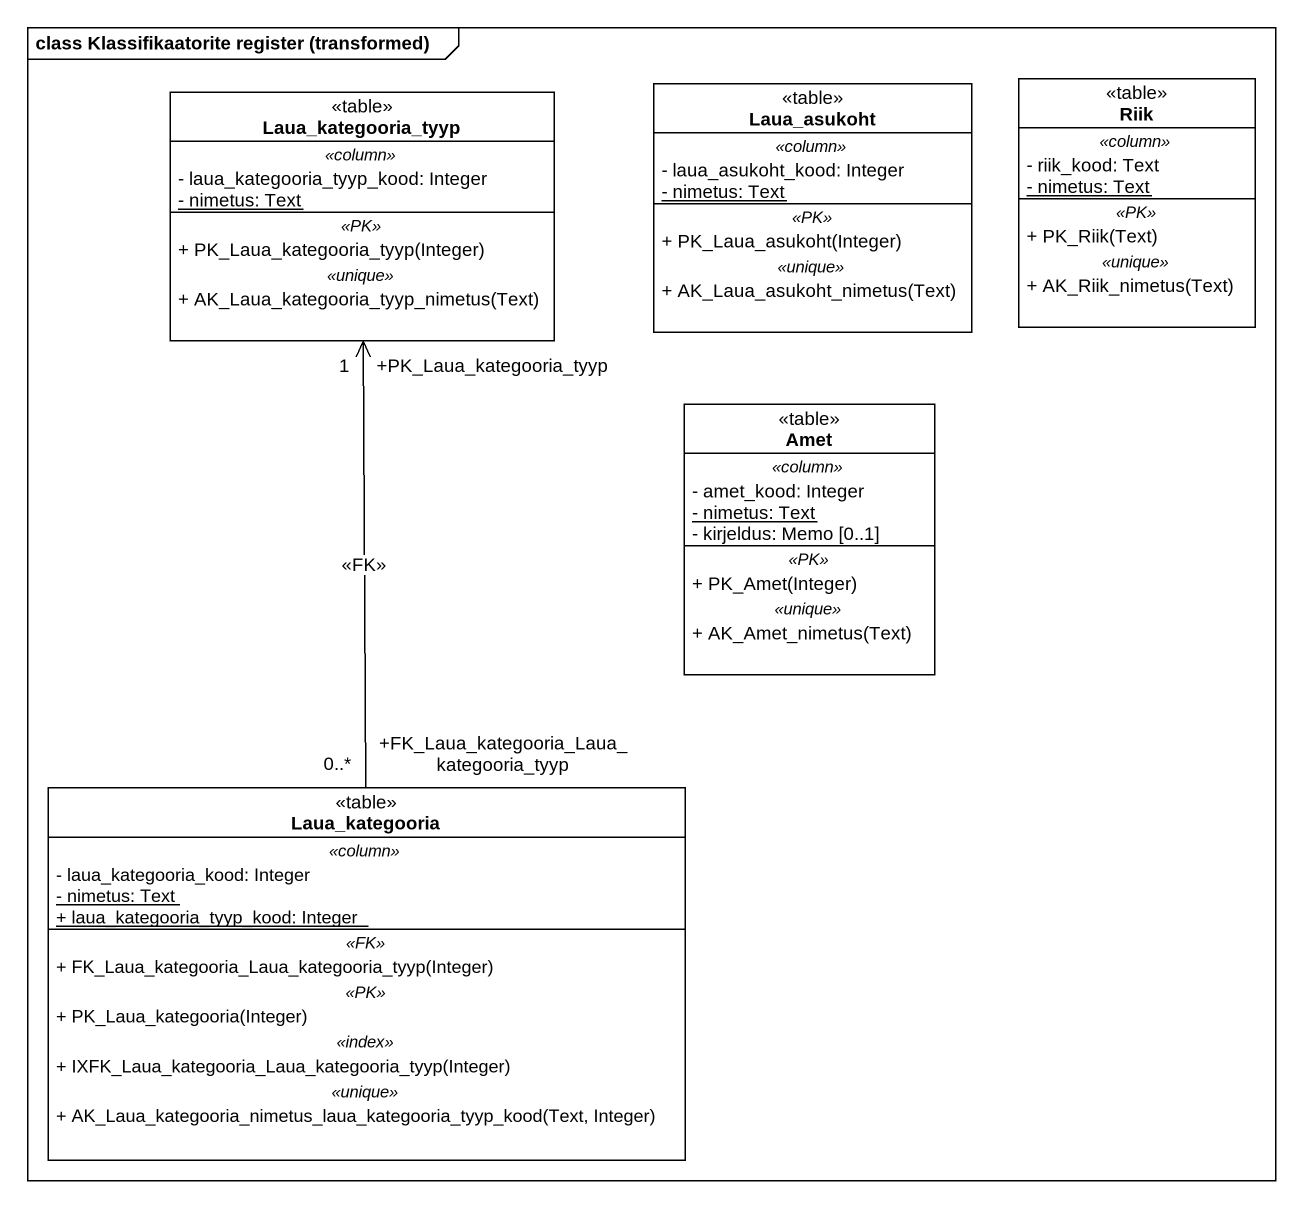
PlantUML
@startuml
mainframe class Klassifikaatorite register (transformed)
hide circle
hide empty members
skinparam classAttributeIconSize 0
class Laua_kategooria_tyyp <<table>> {
  .. <<column>> ..
  - laua_kategooria_tyyp_kood: Integer
  {static} - nimetus: Text
  .. <<PK>> ..
  + PK_Laua_kategooria_tyyp(Integer)
  .. <<unique>> ..
  + AK_Laua_kategooria_tyyp_nimetus(Text)
}
class Laua_asukoht <<table>> {
  .. <<column>> ..
  - laua_asukoht_kood: Integer
  {static} - nimetus: Text
  .. <<PK>> ..
  + PK_Laua_asukoht(Integer)
  .. <<unique>> ..
  + AK_Laua_asukoht_nimetus(Text)
}
class Riik <<table>> {
  .. <<column>> ..
  - riik_kood: Text
  {static} - nimetus: Text
  .. <<PK>> ..
  + PK_Riik(Text)
  .. <<unique>> ..
  + AK_Riik_nimetus(Text)
}
class Amet <<table>> {
  .. <<column>> ..
  - amet_kood: Integer
  {static} - nimetus: Text
  - kirjeldus: Memo [0..1]
  .. <<PK>> ..
  + PK_Amet(Integer)
  .. <<unique>> ..
  + AK_Amet_nimetus(Text)
}
class Laua_kategooria <<table>> {
  .. <<column>> ..
  - laua_kategooria_kood: Integer
  {static} - nimetus: Text
  {static} + laua_kategooria_tyyp_kood: Integer
  .. <<FK>> ..
  + FK_Laua_kategooria_Laua_kategooria_tyyp(Integer)
  .. <<PK>> ..
  + PK_Laua_kategooria(Integer)
  .. <<index>> ..
  + IXFK_Laua_kategooria_Laua_kategooria_tyyp(Integer)
  .. <<unique>> ..
  + AK_Laua_kategooria_nimetus_laua_kategooria_tyyp_kood(Text, Integer)
}
Laua_kategooria "+FK_Laua_kategooria_Laua_kategooria_tyyp\n0..*" -up-> "+PK_Laua_kategooria_tyyp\n1" Laua_kategooria_tyyp : <<FK>>
@enduml
